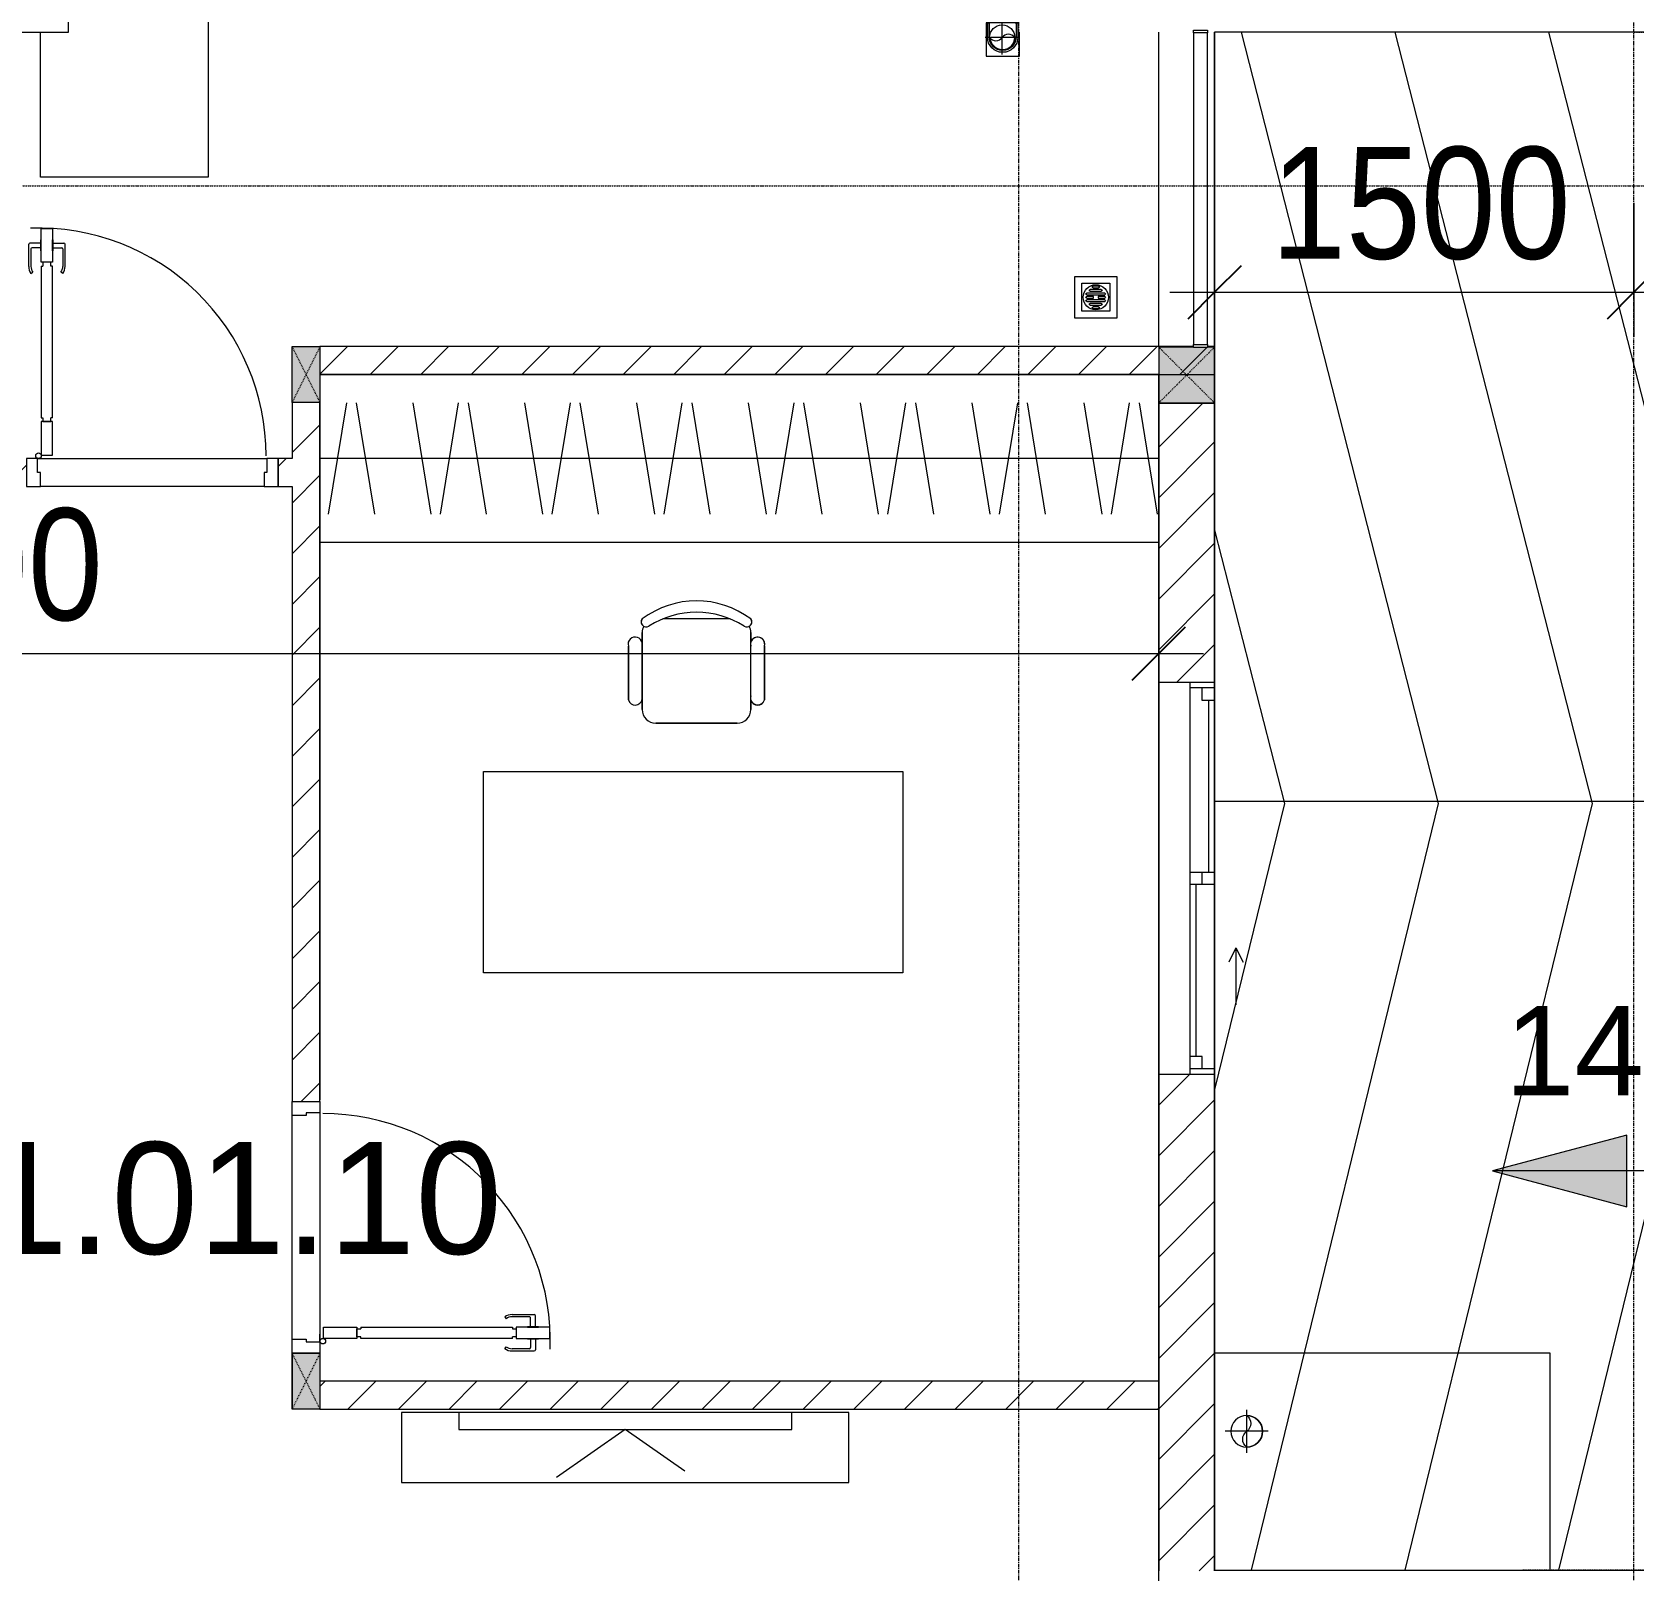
# Model space of a CAD drawing. Header units: millimetres. Extents: x 962 to 241049, y -15958 to 84407.
# Drawn here: x 112402 to 118132, y 64259 to 69762 of the extents above; entities that cross this region are included whole.
import ezdxf

# ---------------------------------------------------------------- set-up
doc = ezdxf.new("R2010")
doc.units = ezdxf.units.MM
for name, pattern in [('Dash', [6, 3, -3]), ('Dash 1_8_', [6.35, 3.175, -3.175]), ('Dash Dot 3_16_', [7.9375, 4.7625, -1.5875, 0, -1.5875]), ('Grid Line', [22.225, 12.7, -3.175, 3.175, -3.175]), ('IMPORT-CENTER _3_', [10.16, 6.35, -1.27, 1.27, -1.27])]:
    doc.linetypes.add(name, pattern=pattern)
for name, color, linetype, lineweight in [('0-1', 7, 'Continuous', 5), ('A-ANNO-DIMS', 211, 'Continuous', 9), ('A-ANNO-DIMS-160', 211, 'Continuous', 9), ('A-AREA', 32, 'Dash 1_8_', 9), ('A-AREA-IDEN', 2, 'Continuous', 9), ('A-DETL-GENF-1', 9, 'Continuous', 9), ('A-DETL-THIN-1', 151, 'Continuous', 9), ('A-DOOR-1', 254, 'Continuous', 9), ('A-DOOR-2', 9, 'Continuous', 9), ('A-FLOR', 192, 'Continuous', 9), ('A-FLOR-1', 250, 'Continuous', 9), ('A-FLOR-2', 9, 'Continuous', 9), ('A-FLOR-HRAL-1', 254, 'Continuous', 9), ('A-FLOR-HRAL-2', 9, 'Continuous', 9), ('A-GLAZ', 151, 'Continuous', 9), ('A-WALL', 113, 'Continuous', 9), ('A-WALL-1', 253, 'Continuous', 18), ('A-WALL-2', 9, 'Continuous', 9), ('A-WALL-3', 113, 'Continuous', 18), ('A-WALL-PATT-1', 10, 'Continuous', 9), ('A-WALL-PATT-2', 111, 'Continuous', 9), ('G-ANNO-DIMS', 111, 'Continuous', 9), ('G-ANNO-SYMB-1', 111, 'Dash Dot 3_16_', 18), ('G-IMPT', 8, 'Continuous', 9), ('G-IMPT-1', 254, 'Continuous', 9), ('G-IMPT-2', 8, 'IMPORT-CENTER _3_', 9), ('I-FURN', 30, 'Continuous', 9), ('I-FURN-1', 254, 'Continuous', 9), ('M-EQPM', 50, 'Continuous', 9), ('S-COLS', 52, 'Continuous', 9), ('S-COLS-1', 52, 'Continuous', 5), ('S-COLS-2', 7, 'Continuous', 18), ('S-COLS-4', 254, 'Continuous', 9), ('S-COLS-5', 253, 'Continuous', 18), ('S-COLS-6', 52, 'Continuous', 18), ('S-COLS-7', 52, 'Dash', 9), ('S-COLS-HDLN', 52, 'Dash', 9), ('S-COLS-HDLN-1', 9, 'Dash', 9), ('S-GRID-1', 1, 'Grid Line', 9)]:
    doc.layers.add(name, color=color, linetype=linetype, lineweight=lineweight)
doc.styles.add('Arial_11', font='arial_0.ttf', dxfattribs={"height": 400})
doc.styles.add('Arial_13', font='arial_0.ttf', dxfattribs={"height": 320})
doc.styles.add('UTM Avo', font='UTM Avo.ttf', dxfattribs={"width": 0.9, "height": 400})
doc.dimstyles.new('1_Dim_chi_tiet_2_5', dxfattribs={"dimscale": 304.8, "dimtxt": 399.720379, "dimasz": 0.629921, "dimexe": 0.524934, "dimexo": 0.0625, "dimgap": 0.052493, "dimtad": 1, "dimdec": 0, "dimrnd": 5, "dimzin": 0, "dimdsep": 46, "dimtxsty": 'UTM Avo', "dimblk1": 'OBLIQUE', "dimblk2": 'OBLIQUE', "dimsah": 1, "dimcen": 0.09, "dimdle": 0.524934, "dimazin": 0, "dimtfac": 1, "dimtdec": 4, "dimtix": 1, "dimtmove": 0, "dimatfit": 3, "dimfxl": 1.049869, "dimfxlon": 1, "dimtvp": 1, "dimtolj": 1, "dimtzin": 0, "dimarcsym": 2})
doc.dimstyles.new('1_Dim_chi_tiet_2_5_1', dxfattribs={"dimscale": 304.8, "dimtxt": 399.720379, "dimasz": 0.629921, "dimexe": 0.524934, "dimexo": 0.0625, "dimgap": 0.052493, "dimtad": 1, "dimdec": 0, "dimrnd": 5, "dimzin": 0, "dimdsep": 46, "dimtxsty": 'UTM Avo', "dimblk1": 'OBLIQUE', "dimblk2": 'OBLIQUE', "dimsah": 1, "dimcen": 0.09, "dimdle": 0.524934, "dimazin": 0, "dimtfac": 1, "dimtdec": 4, "dimtix": 1, "dimtmove": 0, "dimatfit": 3, "dimfxl": 1.049869, "dimfxlon": 1, "dimtvp": 1, "dimtolj": 1, "dimtzin": 0, "dimarcsym": 2})
pattern_1 = [(45, (0, 0), (-90.50967, 90.50967), [])]

# ---------------------------------------------------------------- blocks, each defined once
blk = doc.blocks.new('NCV_TKTC_KET CAU_rvt-1-TKCS_MB TẦNG 1')
at = {"layer": 'A-FLOR-1'}
blk.add_line((53452.6, 68636.9), (53452.6, 69761.9), dxfattribs=at)
at = {"layer": 'S-COLS-2'}
for p, q in [((49352.6, 69761.9), (49352.6, 70061.9)), ((48752.6, 69761.9), (49352.6, 69761.9))]:
    blk.add_line(p, q, dxfattribs=at)
blk = doc.blocks.new('DOOR_CW_01 CANH MO-PANEL KINH - DIW_01-900x2200-CỬA GỖ VÂN LAMINATE-553375-TKCS_MB TẦNG 1')
at = {"layer": 'A-DETL-GENF-1'}
for p, q in [((-397, -182), (-397, -62)), ((-397, -62), (-357, -62)), ((-357, -62), (-357, -182)), ((-357, -182), (-397, -182)), ((-397, -196), (-391, -196)), ((-397, -738), (-397, -196)), ((-391, -196), (-391, -182)), ((-391, -182), (-363, -182)), ((-363, -182), (-363, -196)), ((-357, -196), (-363, -196)), ((-357, -196), (-357, -738)), ((-442, -737), (-442, -816.5)), ((-434, -799.5), (-434, -737)), ((-433.9, -711.2), (-427.3, -715.8)), ((-397, -738), (-391, -738)), ((-391, -752), (-391, -738)), ((-357, -738), (-363, -738)), ((-363, -738), (-363, -752)), ((-320.1, -711.2), (-326.7, -715.8)), ((-320, -799.5), (-320, -737)), ((-312, -737), (-312, -816.5)), ((-399, -792.2), (-399, -831.8)), ((-397, -792.2), (-399, -792.2)), ((-357, -752), (-397, -752)), ((-397, -752), (-397, -872)), ((-397, -792.2), (-397, -831.8)), ((-363, -752), (-391, -752)), ((-357, -872), (-357, -752)), ((-357, -792.2), (-357, -831.8)), ((-357, -792.2), (-355, -792.2)), ((-355, -792.2), (-355, -831.8)), ((-399, -820.5), (-438, -820.5)), ((-399, -803.5), (-430, -803.5)), ((-399, -831.8), (-397, -831.8)), ((-355, -831.8), (-357, -831.8)), ((-355, -803.5), (-324, -803.5)), ((-355, -820.5), (-316, -820.5)), ((-397, -872), (-357, -872))]:
    blk.add_line(p, q, dxfattribs=at)
blk.add_circle((-407, -60), 10, dxfattribs=at)
for centre, radius, start, end in [((-407, -60), 814, 268, 0), ((-397, -737), 45, 145, 180), ((-397, -737), 37, 145, 180), ((-357, -737), 37, 0, 35), ((-357, -737), 45, 360, 35), ((-430, -799.5), 4, 180, 270), ((-324, -799.5), 4, 270, 0), ((-438, -816.5), 4, 180, 270), ((-316, -816.5), 4, 270, 0)]:
    blk.add_arc(centre, radius, start, end, dxfattribs=at)
at = {"layer": 'A-DOOR-2'}
for p, q in [((-450, -50), (-450, 50)), ((-450, 50), (-400, 50)), ((-400, 50), (-400, 0)), ((400, 0), (400, 50)), ((400, 50), (450, 50)), ((450, 50), (450, -50)), ((-410, -50), (-450, -50)), ((-410, 0), (-410, -50)), ((-400, 0), (-410, 0)), ((-407, -50), (-382, -50)), ((410, 0), (400, 0)), ((410, -50), (410, 0)), ((450, -50), (410, -50))]:
    blk.add_line(p, q, dxfattribs=at)
blk = doc.blocks.new('TU DO LV A - TU DO LV A-V17-TKCS_MB TẦNG 1')
at = {"layer": 'I-FURN'}
for p, q in [((0, 0), (3000, 0)), ((0, -600), (0, 0)), ((4.3, -101), (68.9, -499)), ((169, -101), (104.4, -499)), ((202.5, -101), (267.1, -499)), ((404.3, -101), (468.9, -499)), ((569, -101), (504.4, -499)), ((602.5, -101), (667.1, -499)), ((804.3, -101), (868.9, -499)), ((969, -101), (904.4, -499)), ((1002.5, -101), (1067.1, -499)), ((1204.3, -101), (1268.9, -499)), ((1369, -101), (1304.4, -499)), ((1402.5, -101), (1467.1, -499)), ((1604.3, -101), (1668.9, -499)), ((1769, -101), (1704.4, -499)), ((1802.5, -101), (1867.1, -499)), ((2004.3, -101), (2068.9, -499)), ((2169, -101), (2104.4, -499)), ((2202.5, -101), (2267.1, -499)), ((2404.3, -101), (2468.9, -499)), ((2569, -101), (2504.4, -499)), ((2602.5, -101), (2667.1, -499)), ((2804.3, -101), (2868.9, -499)), ((2969, -101), (2904.4, -499)), ((0, -300), (3000, -300))]:
    blk.add_line(p, q, dxfattribs=at)
at = {"layer": 'I-FURN-1'}
for p, q in [((0, 0), (3000, 0)), ((0, -600), (0, 0))]:
    blk.add_line(p, q, dxfattribs=at)
blk = doc.blocks.new('BAN LV A - BAN LV A_dwg_ban hoc2-348006-TKCS_MB TẦNG 1')
at = {"layer": 'I-FURN'}
for p, q in [((145.8, 437.4), (-145.8, 437.4)), ((-243, 354.4), (-243, 162)), ((-194.4, 388.8), (-194.4, 113.4)), ((194.4, 113.4), (194.4, 388.8)), ((194.4, 351.4), (194.4, 150.8)), ((243.7, 162), (243.7, 354.4)), ((-120.5, 64.8), (120.5, 64.8))]:
    blk.add_line(p, q, dxfattribs=at)
at = {"layer": 'I-FURN', "flags": 128}
blk.add_lwpolyline([(-737.8, 610.5), (-737.8, 1330.5), (-154.9, 1330.5), (762.2, 1330.5), (762.2, 610.5)], close=True, dxfattribs=at)
at = {"layer": 'I-FURN'}
for centre, radius, start, end in [((-145.8, 388.8), 48.6, 90, 180), ((145.8, 388.8), 48.6, 360, 90), ((-218.7, 347.3), 25.3, 343.7398, 163.7398), ((219.4, 347.3), 25.3, 16.2602, 170.70537), ((-218.7, 154.9), 25.3, 163.7398, 16.2602), ((219.4, 154.9), 25.3, 189.29463, 16.2602), ((-180.2, 75.4), 17.8, 57.97259, 216.69006), ((-145.8, 113.4), 48.6, 180, 207.58444), ((0, 324), 324, 233.1301, 306.8699), ((0, 359.3), 318.2, 237.57575, 302.42425), ((180.2, 75.4), 17.8, 323.30994, 122.02741), ((145.8, 113.4), 48.6, 332.41556, 0)]:
    blk.add_arc(centre, radius, start, end, dxfattribs=at)
blk = doc.blocks.new('BAN LV A - BAN LV A_dwg-348005-TKCS_MB TẦNG 1')
at = {"extrusion": (0, 0, -1), "zscale": -1, "rotation": 180}
blk.add_blockref('BAN LV A - BAN LV A_dwg_ban hoc2-348006-TKCS_MB TẦNG 1', (-729, 1383.7), dxfattribs=at)
blk = doc.blocks.new('BAN LV A - BAN LV A-401069-TKCS_MB TẦNG 1')
at = {"layer": 'I-FURN-1'}
for p, q in [((-8.8, -53.2), (1491.2, -53.2)), ((-8.8, -773.2), (-8.8, -53.2)), ((1491.2, -53.2), (1491.2, -773.2)), ((1491.2, -773.2), (-8.8, -773.2)), ((583.2, -946.3), (874.8, -946.3)), ((486, -1221.7), (486, -1029.3)), ((534.6, -1029.3), (534.6, -994.9)), ((923.4, -994.9), (923.4, -1032.3)), ((972.7, -1029.3), (972.7, -1221.7)), ((534.6, -1270.3), (534.6, -1235.9)), ((923.4, -1232.9), (923.4, -1270.3))]:
    blk.add_line(p, q, dxfattribs=at)
for centre, radius, start, end in [((583.2, -994.9), 48.6, 90, 180), ((874.8, -994.9), 48.6, 0, 90), ((510.3, -1036.4), 25.3, 16.2602, 163.7398), ((948.4, -1036.4), 25.3, 16.2602, 170.70537), ((510.3, -1228.8), 25.3, 163.7398, 343.7398), ((948.4, -1228.8), 25.3, 189.29463, 16.2602), ((548.9, -1308.3), 17.8, 119.40397, 216.69006), ((583.2, -1270.3), 48.6, 180, 207.58444), ((874.8, -1270.3), 48.6, 332.41556, 0), ((909.2, -1308.3), 17.8, 323.30994, 60.59603), ((729, -1059.7), 324, 233.1301, 306.8699)]:
    blk.add_arc(centre, radius, start, end, dxfattribs=at)
at = {"extrusion": (0, 0, -1), "zscale": -1, "rotation": 180}
blk.add_blockref('BAN LV A - BAN LV A_dwg-348005-TKCS_MB TẦNG 1', (0, 0), dxfattribs=at)
blk = doc.blocks.new('MAY GIAT - MAY GIAT_dwg-V19-TKCS_MB TẦNG 1')
at = {"layer": 'G-IMPT-1', "flags": 128}
blk.add_lwpolyline([(5, 596.2), (5, 2.3), (605, 2.3), (605, 521.2)], dxfattribs=at)
blk = doc.blocks.new('MAY GIAT - MAY GIAT-V20-TKCS_MB TẦNG 1')
at = {"layer": 'I-FURN-1'}
for p, q in [((5, -2.3), (605, -2.3)), ((5, -596.2), (5, -2.3)), ((605, -2.3), (605, -521.2))]:
    blk.add_line(p, q, dxfattribs=at)
at = {"extrusion": (0, 0, -1), "zscale": -1, "rotation": 180}
blk.add_blockref('MAY GIAT - MAY GIAT_dwg-V19-TKCS_MB TẦNG 1', (0, 0), dxfattribs=at)
blk = doc.blocks.new('Railing - 50 x 10mm-457210-TKCS_MB TẦNG 1')
at = {"layer": 'A-FLOR-HRAL-2'}
for p, q in [((25, 5), (-25, 5)), ((-25, 5), (-25, -5)), ((25, -5), (25, 5)), ((-25, -5), (25, -5))]:
    blk.add_line(p, q, dxfattribs=at)
blk = doc.blocks.new('Railing - Railing-641410-TKCS_MB TẦNG 1')
at = {"layer": 'A-FLOR-HRAL-2'}
for p, q in [((30469.2, 60498.3), (30469.2, 59383.3)), ((30519.2, 59383.3), (30519.2, 60498.3))]:
    blk.add_line(p, q, dxfattribs=at)
at = {"extrusion": (0, 0, -1), "zscale": -1}
for p in [(-30494.2, 60503.3), (-30494.2, 59378.3)]:
    blk.add_blockref('Railing - 50 x 10mm-457210-TKCS_MB TẦNG 1', p, dxfattribs=at)
blk = doc.blocks.new('G1_SOF - BO TRU - 100x200-746114-TKCS_MB TẦNG 1')
at = {"layer": 'S-COLS'}
blk.add_hatch(color=256, dxfattribs=at).paths.add_polyline_path([(-50, -100), (50, -100), (50, 100), (-50, 100)])
at = {"layer": 'S-COLS-5'}
for p, q in [((-50, 100), (50, 100)), ((-50, -100), (-50, 100)), ((50, 100), (50, -100)), ((50, -100), (-50, -100))]:
    blk.add_line(p, q, dxfattribs=at)
at = {"layer": 'S-COLS-HDLN-1'}
for p, q in [((50, -100), (-50, 100)), ((-50, -100), (50, 100))]:
    blk.add_line(p, q, dxfattribs=at)
blk = doc.blocks.new('RES_BAN AN - RES_BAN AN-850638-TKCS_MB TẦNG 1')
at = {"layer": 'I-FURN-1'}
for p, q in [((1600, 0), (0, 0)), ((0, 0), (0, -250)), ((1600, -250), (1600, 0)), ((0, -250), (1600, -250))]:
    blk.add_line(p, q, dxfattribs=at)
blk = doc.blocks.new('KE TIVI-2 - KE TIVI-2-842843-TKCS_MB TẦNG 1')
at = {"layer": 'I-FURN-1'}
for p, q in [((-595.6, 0), (-595.6, -60)), ((595.6, 0), (-595.6, 0)), ((595.6, -60), (595.6, 0)), ((-595.6, -60), (595.6, -60)), ((0, -60), (-245.7, -232.1)), ((213, -209.1), (0, -60))]:
    blk.add_line(p, q, dxfattribs=at)
blk = doc.blocks.new('DOOR_CW_01 CANH MO-PANEL KINH - DIG_01-900x2200-CỬA NHÔM KÍNH-400868-TKCS_MB TẦNG 1')
at = {"layer": 'A-DETL-GENF-1'}
for p, q in [((-397, 872), (-357, 872)), ((-397, 752), (-397, 872)), ((-357, 872), (-357, 752)), ((-442, 737), (-442, 816.5)), ((-399, 820.5), (-438, 820.5)), ((-399, 803.5), (-430, 803.5)), ((-399, 831.8), (-397, 831.8)), ((-399, 792.2), (-399, 831.8)), ((-397, 792.2), (-397, 831.8)), ((-357, 792.2), (-357, 831.8)), ((-355, 831.8), (-357, 831.8)), ((-355, 792.2), (-355, 831.8)), ((-355, 820.5), (-316, 820.5)), ((-355, 803.5), (-324, 803.5)), ((-312, 737), (-312, 816.5)), ((-434, 799.5), (-434, 737)), ((-397, 792.2), (-399, 792.2)), ((-357, 752), (-397, 752)), ((-363, 752), (-391, 752)), ((-391, 752), (-391, 738)), ((-363, 738), (-363, 752)), ((-357, 792.2), (-355, 792.2)), ((-320, 799.5), (-320, 737)), ((-433.9, 711.2), (-427.3, 715.8)), ((-397, 738), (-391, 738)), ((-397, 738), (-397, 196)), ((-357, 738), (-363, 738)), ((-357, 196), (-357, 738)), ((-320.1, 711.2), (-326.7, 715.8)), ((-397, 196), (-391, 196)), ((-357, 182), (-397, 182)), ((-397, 182), (-397, 62)), ((-391, 196), (-391, 182)), ((-391, 182), (-363, 182)), ((-357, 196), (-363, 196)), ((-363, 182), (-363, 196)), ((-357, 62), (-357, 182)), ((-397, 62), (-357, 62))]:
    blk.add_line(p, q, dxfattribs=at)
blk.add_circle((-407, 60), 10, dxfattribs=at)
for centre, radius, start, end in [((-407, 60), 814, 360, 92), ((-438, 816.5), 4, 90, 180), ((-430, 799.5), 4, 90, 180), ((-324, 799.5), 4, 360, 90), ((-316, 816.5), 4, 0, 90), ((-397, 737), 45, 180, 215), ((-397, 737), 37, 180, 215), ((-357, 737), 37, 325, 0), ((-357, 737), 45, 325, 0)]:
    blk.add_arc(centre, radius, start, end, dxfattribs=at)
at = {"layer": 'A-DOOR-2'}
for p, q in [((-410, 50), (-450, 50)), ((-450, 50), (-450, -50)), ((-410, 0), (-410, 50)), ((-400, 0), (-410, 0)), ((-407, 50), (-382, 50)), ((-400, -50), (-400, 0)), ((410, 0), (400, 0)), ((400, 0), (400, -50)), ((450, 50), (410, 50)), ((410, 50), (410, 0)), ((450, -50), (450, 50)), ((-450, -50), (-400, -50)), ((400, -50), (450, -50))]:
    blk.add_line(p, q, dxfattribs=at)
blk = doc.blocks.new('NCV_TKTC_TANG 1_rvt-1-TKCS_MB TẦNG 1')
at = {"layer": 'A-WALL-PATT-1'}
h = blk.add_hatch(dxfattribs=at)
h.set_pattern_fill('FP_1', color=256, style=0, pattern_type=2)
h.set_pattern_definition(pattern_1)
h.paths.add_polyline_path([(50252.6, 68536.9), (53452.6, 68536.9), (53452.6, 68636.9), (53427.6, 68636.2), (53427.6, 68634), (53377.6, 68634.6), (53377.6, 68636.9), (50252.6, 68636.9)])
h = blk.add_hatch(dxfattribs=at)
h.set_pattern_fill('FP_1', color=256, style=0, pattern_type=2)
h.set_pattern_definition(pattern_1)
h.paths.add_polyline_path([(50152.6, 64936.9), (50152.6, 64937), (50152.6, 65036.9), (50152.6, 65037.4)])
h.paths.add_polyline_path([(50152.6, 65937.4), (50252.6, 65937.4), (50252.6, 68436.9), (50152.6, 68436.9), (50152.6, 65943.7)])
h = blk.add_hatch(dxfattribs=at)
h.set_pattern_fill('FP_1', color=256, style=0, pattern_type=2)
h.set_pattern_definition(pattern_1)
h.paths.add_polyline_path([(49202.6, 68136.9), (49202.6, 68236.9), (49152.6, 68236.9), (49152.6, 68136.9)])
h.paths.add_polyline_path([(50102.6, 68136.9), (50152.6, 68136.9), (50152.6, 68236.9), (50102.6, 68236.9)])
h = blk.add_hatch(dxfattribs=at)
h.set_pattern_fill('FP_1', color=256, style=0, pattern_type=2)
h.set_pattern_definition(pattern_1)
h.paths.add_polyline_path([(50252.6, 64836.9), (53252.6, 64836.9), (53252.6, 64936.9), (50252.6, 64936.9)])
at = {"layer": 'A-FLOR-2'}
for p, q in [((50252.6, 68536.9), (50252.6, 68436.9)), ((53252.6, 68536.9), (50252.6, 68536.9)), ((53252.6, 67936.9), (53252.6, 68536.9)), ((50252.6, 68436.9), (50252.6, 67936.9)), ((50052.6, 68136.9), (49252.6, 68136.9)), ((50252.6, 67936.9), (50252.6, 65943.7)), ((53252.6, 64936.9), (53252.6, 67936.9)), ((50252.6, 65897.4), (50252.6, 65077.4)), ((50152.6, 65087.4), (50152.6, 65887.4)), ((53252.6, 61961.9), (53252.6, 64836.9))]:
    blk.add_line(p, q, dxfattribs=at)
at = {"layer": 'A-WALL-1'}
for p, q in [((53377.6, 68636.9), (50252.6, 68636.9)), ((53452.6, 68636.9), (53427.6, 68636.9)), ((53452.6, 68536.9), (53452.6, 68636.9)), ((50252.6, 68536.9), (53452.6, 68536.9)), ((50152.6, 68436.9), (50152.6, 68236.9)), ((50252.6, 65937.4), (50252.6, 68436.9)), ((50152.6, 68236.9), (50102.6, 68236.9)), ((50102.6, 68236.9), (50102.6, 68136.9)), ((50102.6, 68136.9), (50152.6, 68136.9)), ((50152.6, 68136.9), (50152.6, 65937.4)), ((50152.6, 65937.4), (50252.6, 65937.4)), ((50152.6, 65037.4), (50152.6, 64936.9)), ((50252.6, 65037.4), (50152.6, 65037.4)), ((50152.6, 64936.9), (50152.6, 64836.9)), ((53252.6, 64936.9), (50252.6, 64936.9)), ((53252.6, 64836.9), (53252.6, 64936.9)), ((50252.6, 64836.9), (53252.6, 64836.9))]:
    blk.add_line(p, q, dxfattribs=at)
at = {"layer": 'A-WALL-2'}
for p, q in [((53252.6, 68636.9), (53252.6, 69761.9)), ((53452.6, 69761.9), (53452.6, 68636.9)), ((49242.6, 68236.9), (50062.6, 68236.9)), ((50052.6, 68136.9), (49252.6, 68136.9)), ((50252.6, 65897.4), (50252.6, 65077.4)), ((50152.6, 65087.4), (50152.6, 65887.4))]:
    blk.add_line(p, q, dxfattribs=at)
at = {"layer": 'A-DOOR-1'}
blk.add_blockref('DOOR_CW_01 CANH MO-PANEL KINH - DIG_01-900x2200-CỬA NHÔM KÍNH-400868-TKCS_MB TẦNG 1', (49652.6, 68186.9), dxfattribs=at)
at = {"layer": 'A-DOOR-1', "rotation": 90.00000000000118}
blk.add_blockref('DOOR_CW_01 CANH MO-PANEL KINH - DIW_01-900x2200-CỬA GỖ VÂN LAMINATE-553375-TKCS_MB TẦNG 1', (50202.6, 65487.4), dxfattribs=at)
at = {"layer": 'A-FLOR-HRAL-1'}
blk.add_blockref('Railing - Railing-641410-TKCS_MB TẦNG 1', (22908.5, 9260.7), dxfattribs=at)
at = {"layer": 'I-FURN-1', "rotation": 180}
for name, p in [('MAY GIAT - MAY GIAT-V20-TKCS_MB TẦNG 1', (49857.5, 69240.7)), ('TU DO LV A - TU DO LV A-V17-TKCS_MB TẦNG 1', (53252.6, 67936.9)), ('BAN LV A - BAN LV A-401069-TKCS_MB TẦNG 1', (52328.3, 66344.2))]:
    blk.add_blockref(name, p, dxfattribs=at)
at = {"layer": 'I-FURN-1'}
for name, p in [('RES_BAN AN - RES_BAN AN-850638-TKCS_MB TẦNG 1', (50544.3, 64824.9)), ('KE TIVI-2 - KE TIVI-2-842843-TKCS_MB TẦNG 1', (51344.3, 64824.9))]:
    blk.add_blockref(name, p, dxfattribs=at)
at = {"layer": 'S-COLS-4', "rotation": 180}
for p in [(50202.6, 68536.9), (50202.6, 64936.9)]:
    blk.add_blockref('G1_SOF - BO TRU - 100x200-746114-TKCS_MB TẦNG 1', p, dxfattribs=at)
blk = doc.blocks.new('1_FAMILY RVT - W01-WxH 1400x1400xmm-389822-TKCS_MB TẦNG 1')
at = {"layer": 'A-GLAZ'}
for p, q in [((248.4, 172.39), (299.2, 197.79)), ((248.4, 172.39), (299.2, 146.99)), ((248.4, 172.39), (451.6, 172.39)), ((-700, 96.19), (-700, -103.81)), ((700, 96.19), (-700, 96.19)), ((-700, 96.19), (-636.5, 96.19)), ((-680.95, 96.19), (-680.95, 7.29)), ((-636.5, 96.19), (-22.225, 96.19)), ((-636.5, 96.19), (-636.5, 51.74)), ((-636.5, 73.965), (-22.225, 73.965)), ((-22.225, 7.29), (-22.225, 96.19)), ((-22.225, 96.19), (22.225, 96.19)), ((22.225, 96.19), (680.95, 96.19)), ((22.225, 96.19), (22.225, 7.29)), ((680.95, 96.19), (700, 96.19)), ((680.95, 96.19), (680.95, 7.29)), ((700, -103.81), (700, 96.19)), ((-700, 7.29), (-680.95, 7.29)), ((-636.5, 51.74), (-680.95, 51.74)), ((-680.95, 7.29), (-22.225, 7.29)), ((22.225, 51.74), (-22.225, 51.74)), ((-22.225, 7.29), (22.225, 7.29)), ((22.225, 29.515), (636.5, 29.515)), ((22.225, 7.29), (636.5, 7.29)), ((636.5, 51.74), (636.5, 7.29)), ((680.95, 51.74), (636.5, 51.74)), ((636.5, 7.29), (700, 7.29)), ((-700, -103.81), (700, -103.81))]:
    blk.add_line(p, q, dxfattribs=at)
blk = doc.blocks.new('TKTC_XREF_251221_MB TANG 1 - TKTC_XREF_260130_MB TANG 1_dwg_$cc-4202121-TKCS_MB TẦNG 1')
at = {"layer": 'G-IMPT'}
blk.add_circle((0, 0), 0.5, dxfattribs=at)
for centre, radius, start, end in [((0, 0), 0.5, 90, 270), ((0.188, 0.25), 0.313, 126.8699, 233.1301), ((-0.188, -0.25), 0.313, 306.8699, 53.1301)]:
    blk.add_arc(centre, radius, start, end, dxfattribs=at)
at = {"layer": 'G-IMPT-2'}
for p, q in [((0, -0.673), (0, 0.673)), ((-0.673, 0), (0.673, 0))]:
    blk.add_line(p, q, dxfattribs=at)
blk = doc.blocks.new('TKTC_XREF_251221_MB TANG 1 - TKTC_XREF_260130_MB TANG 1_dwg_CUM U_DN100-4202115-TKCS_MB TẦNG 1')
at = {"layer": 'G-IMPT'}
blk.add_hatch(color=256, dxfattribs=at).paths.add_polyline_path([(0, -61), (0, -57), (14.8, -55.1), (28.5, -49.4), (40.3, -40.3), (49.4, -28.5), (55.1, -14.8), (57, 0), (55.1, 14.8), (49.4, 28.5), (40.3, 40.3), (28.5, 49.4), (14.8, 55.1), (0, 57), (0, 61), (15.8, 58.9), (30.5, 52.8), (43.1, 43.1), (52.8, 30.5), (58.9, 15.8), (61, 0), (58.9, -15.8), (52.8, -30.5), (43.1, -43.1), (30.5, -52.8), (15.8, -58.9)])
for p, q in [((-79.1, 66.6), (-79.1, 63.4)), ((-76.6, 66.6), (-76.6, 63.4)), ((-74.6, 66.6), (-74.6, 63.4)), ((-72.7, 69.3), (-72.7, 60.7)), ((-66.9, 67.9), (-71.7, 67.9)), ((-66.9, 62.1), (-71.7, 62.1)), ((-65, 69), (0, 69)), ((-79.1, -63.4), (-79.1, -66.6)), ((-76.6, -63.4), (-76.6, -66.6)), ((-74.6, -63.4), (-74.6, -66.6)), ((-72.7, -60.7), (-72.7, -69.3)), ((-66.9, -62.1), (-71.7, -62.1)), ((-66.9, -67.9), (-71.7, -67.9)), ((-65, -69), (0, -69))]:
    blk.add_line(p, q, dxfattribs=at)
at = {"layer": 'G-IMPT', "flags": 128}
for points in [[(-66.9, 70.8), (-66.9, 72.7), (-65, 72.7), (-65, 57.3), (-66.9, 57.3), (-66.9, 59.2)], [(-72.7, 67.6), (-78.1, 67.6), (-78.1, 62.4), (-72.7, 62.4)], [(-71.7, 59.2), (-66.9, 59.2), (-66.9, 70.8), (-71.7, 70.8)], [(-65, 61), (0, 61), (0, 57)], [(-72.7, -62.4), (-78.1, -62.4), (-78.1, -67.6), (-72.7, -67.6)], [(-71.7, -70.8), (-66.9, -70.8), (-66.9, -59.2), (-71.7, -59.2)], [(-66.9, -59.2), (-66.9, -57.3), (-65, -57.3), (-65, -72.7), (-66.9, -72.7), (-66.9, -70.8)], [(-65, -61), (0, -61), (0, -57)]]:
    blk.add_lwpolyline(points, dxfattribs=at)
at = {"layer": 'G-IMPT'}
for centre, radius, start, end in [((-78.1, 66.6), 0.96, 90, 180), ((-78.1, 63.4), 0.96, 180, 270), ((-71.1, 69.3), 1.56, 112.61986, 247.38014), ((-67.9, 65), 4.8, 143.1301, 216.8699), ((-71.1, 60.7), 1.56, 112.61986, 247.38014), ((0, 0), 69, 270, 90), ((0, 0), 61, 270, 90), ((0, 0), 57, 270, 90), ((-78.1, -63.4), 0.96, 90, 180), ((-78.1, -66.6), 0.96, 180, 270), ((-71.1, -60.7), 1.56, 112.61986, 247.38014), ((-67.9, -65), 4.8, 143.1301, 216.8699), ((-71.1, -69.3), 1.56, 112.61986, 247.38014)]:
    blk.add_arc(centre, radius, start, end, dxfattribs=at)
blk = doc.blocks.new('TKTC_XREF_251221_MB TANG 1 - TKTC_XREF_260130_MB TANG 1_dwg_$cc-4202114-TKCS_MB TẦNG 1')
at = {"layer": 'G-IMPT'}
blk.add_circle((0, 0), 0.5, dxfattribs=at)
for centre, radius, start, end in [((0, 0), 0.5, 90, 270), ((0.188, 0.25), 0.313, 126.8699, 233.1301), ((-0.188, -0.25), 0.313, 306.8699, 53.1301)]:
    blk.add_arc(centre, radius, start, end, dxfattribs=at)
at = {"layer": 'G-IMPT-2'}
for p, q in [((0, -0.673), (0, 0.673)), ((-0.673, 0), (0.673, 0))]:
    blk.add_line(p, q, dxfattribs=at)
blk = doc.blocks.new('TKTC_XREF_251221_MB TANG 1 - TKTC_XREF_260130_MB TANG 1_dwg_THU NUOC - THU NUOC-444531-TKCS_MB TẦNG 1-4202124-TKCS_MB TẦNG 1')
at = {"layer": 'M-EQPM'}
for p, q in [((-23.3, 10.8), (40.9, 10.8)), ((40.9, 4.8), (-23.3, 4.8)), ((-11, 23.3), (28.5, 23.3)), ((28.5, 17.3), (-11, 17.3)), ((-1.1, 35.6), (18.5, 35.6)), ((18.5, 29.6), (-1.1, 29.6)), ((-23.3, -13.6), (40.9, -13.6)), ((40.9, -19.6), (-23.3, -19.6)), ((-11, -26.1), (28.5, -26.1)), ((28.5, -32.1), (-11, -32.1)), ((-1.1, -38.5), (18.5, -38.5)), ((18.5, -44.5), (-1.1, -44.5))]:
    blk.add_line(p, q, dxfattribs=at)
at = {"layer": 'M-EQPM', "flags": 128}
for points in [[(83.7, -79.4), (83.7, 70.6), (-66.3, 70.6), (-66.3, -79.4)], [(58.7, -54.4), (58.7, 45.6), (-41.3, 45.6), (-41.3, -54.4)]]:
    blk.add_lwpolyline(points, close=True, dxfattribs=at)
for points in [[(-23.3, -1.2), (0.7, -1.2), (0.7, -7.2), (-23.3, -7.2)], [(40.9, -7.2), (16.7, -7.2), (16.7, -1.2), (40.9, -1.2)]]:
    blk.add_lwpolyline(points, dxfattribs=at)
at = {"layer": 'M-EQPM'}
for centre, radius, start, end in [((8.7, -4.4), 45, 360, 180), ((8.7, -4.4), 45, 360, 180), ((-23.3, 7.8), 3, 90, 270), ((-11, 20.3), 3, 90, 270), ((-1.1, 32.6), 3, 90, 270), ((18.5, 32.6), 3, 270, 90), ((28.5, 20.3), 3, 270, 90), ((40.9, 7.8), 3, 270, 90), ((8.7, -4.4), 45, 180, 360), ((8.7, -4.4), 45, 180, 360), ((-23.3, -4.2), 3, 90, 270), ((-23.3, -16.6), 3, 90, 270), ((-11, -29.1), 3, 90, 270), ((-1.1, -41.5), 3, 90, 270), ((18.5, -41.5), 3, 270, 90), ((28.5, -29.1), 3, 270, 90), ((40.9, -4.2), 3, 270, 90), ((40.9, -16.6), 3, 270, 90)]:
    blk.add_arc(centre, radius, start, end, dxfattribs=at)
blk = doc.blocks.new('TKTC_XREF_251221_MB TANG 1 - TKTC_XREF_260130_MB TANG 1_dwg-4202109-TKCS_MB TẦNG 1')
at = {"layer": 'G-IMPT'}
blk.add_line((-149699, -332711.3), (-149699, -331584.7), dxfattribs=at)
at = {"layer": 'G-IMPT', "flags": 128}
for points in [[(-150399.1, -331551.3), (-150516.7, -331551.3), (-150516.7, -331671.3)], [(-150516.7, -331671.3), (-150397.1, -331671.3), (-150397.1, -331584.7)], [(-148499.1, -337088.1), (-148499.1, -336309.7), (-149699, -336309.7)]]:
    blk.add_lwpolyline(points, dxfattribs=at)
at = {"xscale": 90.00000000005122, "yscale": 90.00000000005122, "zscale": 90.00000000005122, "rotation": 90.37402677993775}
blk.add_blockref('TKTC_XREF_251221_MB TANG 1 - TKTC_XREF_260130_MB TANG 1_dwg_$cc-4202114-TKCS_MB TẦNG 1', (-150459.1, -331604.2), dxfattribs=at)
at = {"extrusion": (0, 0, -1)}
for name, p, xscale, yscale, zscale, rotation in [('TKTC_XREF_251221_MB TANG 1 - TKTC_XREF_260130_MB TANG 1_dwg_CUM U_DN100-4202115-TKCS_MB TẦNG 1', (150457.3, -331602.7), 0.7894736842105242, 0.7894736842105242, -0.7894736842105242, 269.9999999984438), ('TKTC_XREF_251221_MB TANG 1 - TKTC_XREF_260130_MB TANG 1_dwg_$cc-4202121-TKCS_MB TẦNG 1', (149584.3, -336588.7), 113.7150000000073, 113.7150000000073, -113.7150000000073, 359.9990086636432)]:
    blk.add_blockref(name, p, dxfattribs=dict(at, xscale=xscale, yscale=yscale, zscale=zscale, rotation=rotation))
at = {"extrusion": (0, 0, -1), "zscale": -1}
blk.add_blockref('TKTC_XREF_251221_MB TANG 1 - TKTC_XREF_260130_MB TANG 1_dwg_THU NUOC - THU NUOC-444531-TKCS_MB TẦNG 1-4202124-TKCS_MB TẦNG 1', (150115.4, -332528.9), dxfattribs=at)
blk = doc.blocks.new('TKTC_XREF_251221_MB TANG 1 - TKTC_XREF_251221_MB TANG 1-2038492-TKCS_MB TẦNG 1')
blk.add_blockref('TKTC_XREF_251221_MB TANG 1 - TKTC_XREF_260130_MB TANG 1_dwg-4202109-TKCS_MB TẦNG 1', (169499.1, 384109.7))
blk = doc.blocks.new('G1_SOF - BO TRU - 200x200-3050151-TKCS_MB TẦNG 1')
at = {"layer": 'S-COLS-HDLN'}
for p, q in [((-100, 100), (100, -100)), ((100, 100), (-100, -100))]:
    blk.add_line(p, q, dxfattribs=at)
blk = doc.blocks.new('DIMBLOCK178-TKCS_MB TẦNG 1')
at = {"layer": 'A-ANNO-DIMS-160'}
for p, q in [((107831.6, 67859.1), (107831.6, 67379.1)), ((107831.6, 67539.1), (107831.6, 67859.1)), ((116431.6, 67859.1), (116431.6, 67379.1)), ((116431.6, 67539.1), (116431.6, 67859.1)), ((107671.6, 67539.1), (116591.6, 67539.1))]:
    blk.add_line(p, q, dxfattribs=at)
at = {"layer": 'A-ANNO-DIMS-160', "lineweight": 25}
for p, q in [((107831.6, 67539.1), (107927.6, 67635.1)), ((116431.6, 67539.1), (116527.6, 67635.1)), ((107831.6, 67539.1), (107735.6, 67443.1)), ((116431.6, 67539.1), (116335.6, 67443.1))]:
    blk.add_line(p, q, dxfattribs=at)
at = {"layer": 'A-ANNO-DIMS-160', "color": 0, "insert": (111583.8, 68058.8), "char_height": 400, "width": 1314.636, "attachment_point": 1, "line_spacing_factor": 1.110334, "style": 'UTM Avo'}
blk.add_mtext('8600', dxfattribs=at)
blk = doc.blocks.new('_Oblique')
at = {"color": 0, "linetype": 'ByBlock', "lineweight": -2}
blk.add_line((-0.5, -0.5), (0.5, 0.5), dxfattribs=at)
blk = doc.blocks.new('DIMBLOCK330-TKCS_MB TẦNG 1')
at = {"layer": 'A-ANNO-DIMS-160'}
for p, q in [((116631.6, 69151.5), (116631.6, 68671.5)), ((116631.6, 68831.5), (116631.6, 69151.5)), ((118131.6, 69151.5), (118131.6, 68671.5)), ((118131.6, 68831.5), (118131.6, 69151.5)), ((116471.6, 68831.5), (118291.6, 68831.5))]:
    blk.add_line(p, q, dxfattribs=at)
at = {"layer": 'A-ANNO-DIMS-160', "lineweight": 25}
for p, q in [((116631.6, 68831.5), (116727.6, 68927.5)), ((118131.6, 68831.5), (118227.6, 68927.5)), ((116631.6, 68831.5), (116535.6, 68735.5)), ((118131.6, 68831.5), (118035.6, 68735.5))]:
    blk.add_line(p, q, dxfattribs=at)
at = {"layer": 'A-ANNO-DIMS-160', "color": 0, "insert": (116833.8, 69351.1), "char_height": 400, "width": 1314.636, "attachment_point": 1, "line_spacing_factor": 1.110334, "style": 'UTM Avo'}
blk.add_mtext('1500', dxfattribs=at)

msp = doc.modelspace()

# ---------------------------------------------------------------- hatches: boundary and pattern name
at = {"layer": 'A-WALL-PATT-2'}
h = msp.add_hatch(dxfattribs=at)
h.set_pattern_fill('FP_1', color=256, style=0, pattern_type=2)
h.set_pattern_definition([(45, (63179.03, 0), (-90.50967, 90.50967), [])])
h.paths.add_polyline_path([(116631.7, 64258.6), (116631.7, 66035.3), (116431.7, 66035.3), (116431.7, 64258.6)])
h.paths.add_polyline_path([(116631.7, 67435.3), (116631.7, 68435.3), (116431.7, 68435.3), (116431.7, 67435.3)])
at = {"layer": 'G-ANNO-DIMS'}
msp.add_hatch(color=256, dxfattribs=at).paths.add_polyline_path([(117625.9, 65689), (118105.9, 65560.4), (118105.9, 65817.6)])
at = {"layer": 'S-COLS-1'}
msp.add_hatch(color=256, dxfattribs=at).paths.add_polyline_path([(116606.7, 68435.3), (116631.7, 68435.3), (116631.7, 68635.3), (116431.7, 68635.3), (116431.7, 68435.3), (116556.7, 68435.3)])

# ---------------------------------------------------------------- linework, layer by layer
at = {"layer": 'A-AREA'}
for p, q in [((118131.6, 69761.9), (123331.6, 69761.9)), ((123331.6, 64261.9), (117731.6, 64261.9))]:
    msp.add_line(p, q, dxfattribs=at)
at = {"layer": 'A-DETL-THIN-1'}
for p, q in [((123331.6, 69761.9), (116631.7, 69761.9)), ((116631.7, 69761.9), (116631.7, 64261.9)), ((116726.4, 69761.9), (117431.6, 67003)), ((117276.4, 69761.9), (117981.6, 67003)), ((117826.4, 69761.9), (118531.6, 67003)), ((116631.7, 67980.9), (116881.6, 67003)), ((116631.7, 67011.9), (126331.6, 67011.9)), ((116881.6, 67003), (116631.7, 65980.1)), ((117431.6, 67003), (116761.8, 64261.9)), ((117981.6, 67003), (117311.8, 64261.9)), ((118531.6, 67003), (117861.8, 64261.9)), ((116631.7, 64261.9), (123331.6, 64261.9))]:
    msp.add_line(p, q, dxfattribs=at)
at = {"layer": 'A-FLOR'}
msp.add_line((116631.7, 64261.9), (123331.6, 64261.9), dxfattribs=at)
at = {"layer": 'A-WALL'}
msp.add_line((116631.7, 68435.3), (116431.7, 68435.3), dxfattribs=at)
at = {"layer": 'A-WALL-3'}
for p, q in [((116431.7, 68435.3), (116431.7, 67435.3)), ((116631.7, 67435.3), (116631.7, 68435.3)), ((116431.7, 66035.3), (116431.7, 64258.6)), ((116631.7, 64258.6), (116631.7, 66035.3))]:
    msp.add_line(p, q, dxfattribs=at)
at = {"layer": 'G-ANNO-DIMS'}
for p, q in [((118105.9, 65817.6), (117625.9, 65689)), ((118105.9, 65560.4), (118105.9, 65817.6)), ((117625.9, 65689), (118105.9, 65560.4)), ((119225.9, 65689), (117625.9, 65689))]:
    msp.add_line(p, q, dxfattribs=at)
at = {"layer": 'G-ANNO-SYMB-1'}
msp.add_line((90628.5, 69211.5), (198105.9, 69211.5), dxfattribs=at)
at = {"layer": 'S-COLS'}
msp.add_line((116431.7, 68435.3), (116631.7, 68435.3), dxfattribs=at)
at = {"layer": 'S-COLS-6'}
for p, q in [((116556.7, 68635.3), (116431.7, 68635.3)), ((116431.7, 68635.3), (116431.7, 68435.3)), ((116631.7, 68635.3), (116606.7, 68635.3)), ((116631.7, 68435.3), (116631.7, 68635.3))]:
    msp.add_line(p, q, dxfattribs=at)
at = {"layer": 'S-GRID-1'}
for p, q in [((115931.6, 15532), (115931.6, 78459.2)), ((118131.6, 15532), (118131.6, 78459.2))]:
    msp.add_line(p, q, dxfattribs=at)

# ---------------------------------------------------------------- block references
at = {"layer": '0-1'}
for name in ['NCV_TKTC_KET CAU_rvt-1-TKCS_MB TẦNG 1', 'NCV_TKTC_TANG 1_rvt-1-TKCS_MB TẦNG 1']:
    msp.add_blockref(name, (63179, 0), dxfattribs=at)
at = {"layer": 'A-GLAZ', "rotation": 269.9999999999999}
msp.add_blockref('1_FAMILY RVT - W01-WxH 1400x1400xmm-389822-TKCS_MB TẦNG 1', (116535.5, 66735.3), dxfattribs=at)
at = {"layer": 'M-EQPM'}
msp.add_blockref('TKTC_XREF_251221_MB TANG 1 - TKTC_XREF_251221_MB TANG 1-2038492-TKCS_MB TẦNG 1', (96831.6, 17236.9), dxfattribs=at)
at = {"layer": 'S-COLS-7'}
msp.add_blockref('G1_SOF - BO TRU - 200x200-3050151-TKCS_MB TẦNG 1', (116531.7, 68535.3), dxfattribs=at)

# ---------------------------------------------------------------- texts
at = {"layer": 'A-AREA-IDEN', "insert": (112964.8, 65386.5), "char_height": 400, "width": 2233.6, "attachment_point": 8, "line_spacing_factor": 0.936439, "style": 'Arial_11'}
msp.add_mtext('\\pt8,16,24,32,40,48,56,64,72,80,88,96,104,112,120,128,136,144,152,160,168,176,184,192,200,208,216,224,232,240,248,256;A1.01.10', dxfattribs=at)
at = {"layer": 'G-ANNO-DIMS', "insert": (117670.2, 66279.5), "char_height": 320, "width": 1813.864, "attachment_point": 1, "line_spacing_factor": 0.941778, "style": 'Arial_13'}
msp.add_mtext('14.69%', dxfattribs=at)

# ---------------------------------------------------------------- dimensions: what is measured, and where the dimension line sits
at = {"layer": 'A-ANNO-DIMS'}
for base, p1, p2, dimstyle, override, picture, middle in [((118131.6, 68831.5), (116631.6, 69151.5), (118131.6, 69151.5), '1_Dim_chi_tiet_2_5_1', {"dimpost": '<>', "dimfxl": 1500}, 'DIMBLOCK330-TKCS_MB TẦNG 1', (117381.6, 69054.5)), ((116431.6, 67539.1), (107831.6, 67859.1), (116431.6, 67859.1), '1_Dim_chi_tiet_2_5', {"dimpost": '<>', "dimfxl": 8600}, 'DIMBLOCK178-TKCS_MB TẦNG 1', (112131.6, 67762.1))]:
    dim = msp.add_linear_dim(base=base, p1=p1, p2=p2, dimstyle=dimstyle, override=override, dxfattribs=at)
    dim.commit()
    dim.dimension.update_dxf_attribs({"geometry": picture, "text_midpoint": middle})

doc.saveas('drawing.dxf')
